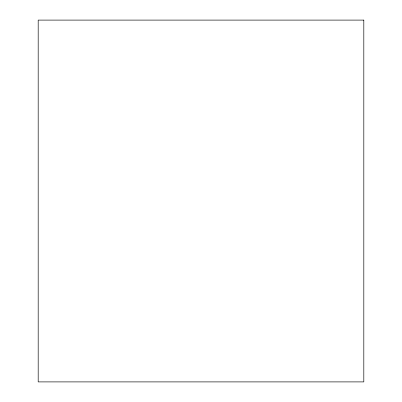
<?xml version="1.0" encoding="UTF-8"?>
<svg xmlns="http://www.w3.org/2000/svg" width="402" height="402" viewBox="0 0 402 402"><rect width="100%" height="100%" fill="white"/><g stroke="black" fill="none" stroke-linecap="round" stroke-linejoin="round"><path stroke-width="0.6" d="M363.81 20.1L38.19 20.1L38.19 381.9L363.81 381.9L363.81 20.1"/></g></svg>
